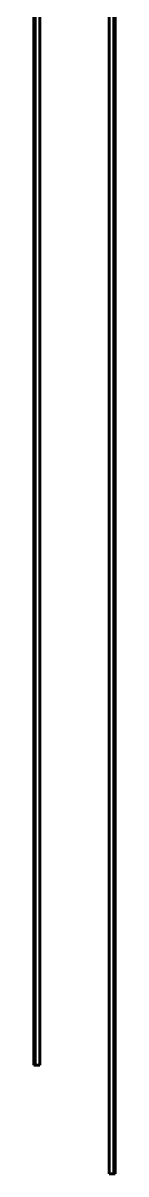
# Model space of a CAD drawing. Header units: millimetres. Extents: x -479 to 2427, y -3086 to 397.
# Drawn here: x -479 to -356, y -3086 to -1345 of the extents above; entities that cross this region are included whole.
import ezdxf

# ---------------------------------------------------------------- set-up
doc = ezdxf.new("R2010")
doc.units = ezdxf.units.MM
doc.linetypes.add('K5LT_BASIC', pattern=[0])
doc.layers.add('Системный слой (1)', color=7, linetype='Continuous', true_color=0x909090)

msp = doc.modelspace()

# ---------------------------------------------------------------- linework, layer by layer
at = {"layer": 'Системный слой (1)', "color": 5, "linetype": 'K5LT_BASIC', "lineweight": 60, "true_color": 0x0000ff}
for p, q in [((-470.1501, -2921.2373), (-470.1501, -153.7373)), ((-479.2946, -2916.2373), (-479.2946, -158.7373)), ((-477.2946, -2916.2373), (-477.2946, -158.7373)), ((-364.824, -3085.9085), (-364.824, -318.4085)), ((-357.6795, -3080.9085), (-357.6795, -323.4085)), ((-355.6795, -3080.9085), (-355.6795, -323.4085)), ((-479.2946, -2916.2373), (-477.2946, -2916.2373)), ((-479.2946, -2916.2373), (-479.2946, -2921.2373)), ((-479.2946, -2921.2373), (-477.2946, -2921.2373)), ((-477.2946, -2921.2373), (-477.2946, -2916.2373)), ((-476.4742, -2921.2373), (-477.2946, -2921.2373)), ((-470.9705, -2921.2373), (-476.4742, -2921.2373)), ((-470.9705, -2921.2373), (-470.1501, -2921.2373)), ((-357.6795, -3085.9085), (-357.6795, -3080.9085)), ((-355.6795, -3080.9085), (-357.6795, -3080.9085)), ((-355.6795, -3080.9085), (-355.6795, -3085.9085)), ((-364.0036, -3085.9085), (-364.824, -3085.9085)), ((-364.0036, -3085.9085), (-358.4999, -3085.9085)), ((-358.4999, -3085.9085), (-357.6795, -3085.9085)), ((-355.6795, -3085.9085), (-357.6795, -3085.9085))]:
    msp.add_line(p, q, dxfattribs=at)

doc.saveas('drawing.dxf')
